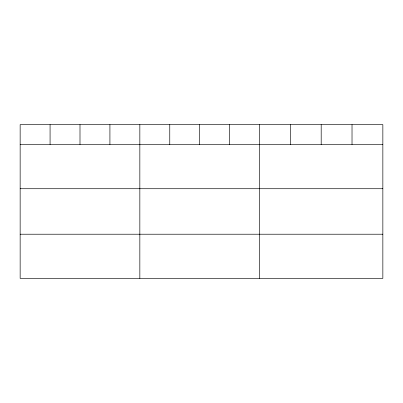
<?xml version="1.0" encoding="UTF-8"?>
<svg xmlns="http://www.w3.org/2000/svg" width="403" height="403" viewBox="0 0 403 403"><rect width="100%" height="100%" fill="white"/><g stroke="black" fill="none" stroke-linecap="round" stroke-linejoin="round"><path stroke-width="0.6" d="M382.85 144.556L382.85 278.382L20.15 278.382L20.15 124.618L382.85 124.618L382.85 144.556L20.15 144.556M20.15 188.72L382.85 188.72M20.15 234.219L382.85 234.219M352.021 124.618L352.021 144.556M321.191 124.618L321.191 144.556M290.361 124.618L290.361 144.556M259.532 124.618L259.532 278.382M229.609 124.618L229.609 144.556M199.686 124.618L199.686 144.556M169.764 124.618L169.764 144.556M139.841 124.618L139.841 278.382M109.918 124.618L109.918 144.556M79.996 124.618L79.996 144.556M50.073 124.618L50.073 144.556"/></g></svg>
